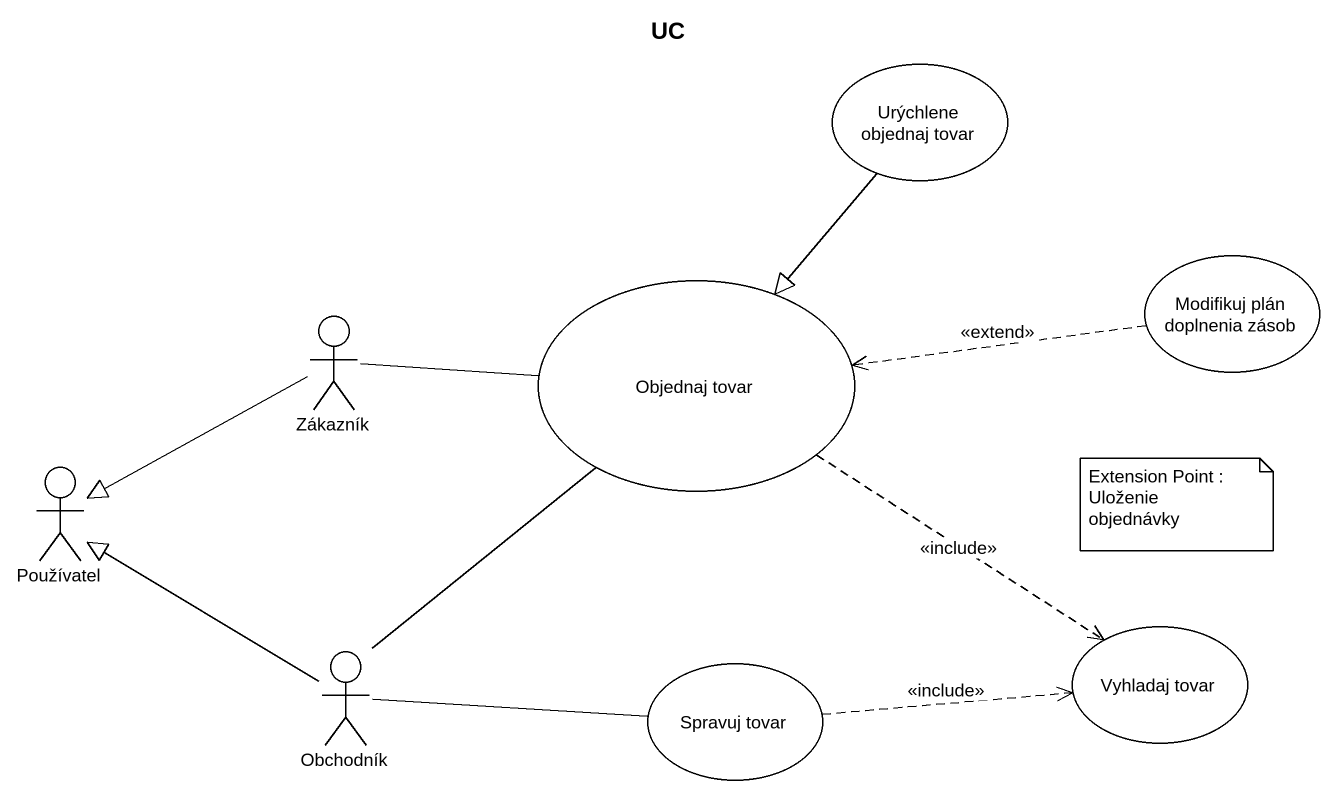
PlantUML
@startuml
title UC
usecase "Urýchlene objednaj tovar" as Urýchlene_objednaj_tovar
usecase "Objednaj tovar" as Objednaj_tovar
usecase "Modifikuj plán doplnenia zásob" as Modifikuj_plán_doplnenia
actor Zákazník
actor Používatel
actor Obchodník
usecase "Spravuj tovar" as Spravuj_tovar
usecase "Vyhladaj tovar" as Vyhladaj_tovar
Urýchlene_objednaj_tovar --|> Objednaj_tovar
Objednaj_tovar ..> Vyhladaj_tovar : <<include>>
Modifikuj_plán_doplnenia .left.> Objednaj_tovar : <<extend>>
Zákazník -right- Objednaj_tovar
Zákazník -left-|> Používatel
Obchodník -up- Objednaj_tovar
Obchodník -up-|> Používatel
Obchodník -right- Spravuj_tovar
Spravuj_tovar .right.> Vyhladaj_tovar : <<include>>
note as N1
  Extension Point : Uloženie objednávky
end note
@enduml
